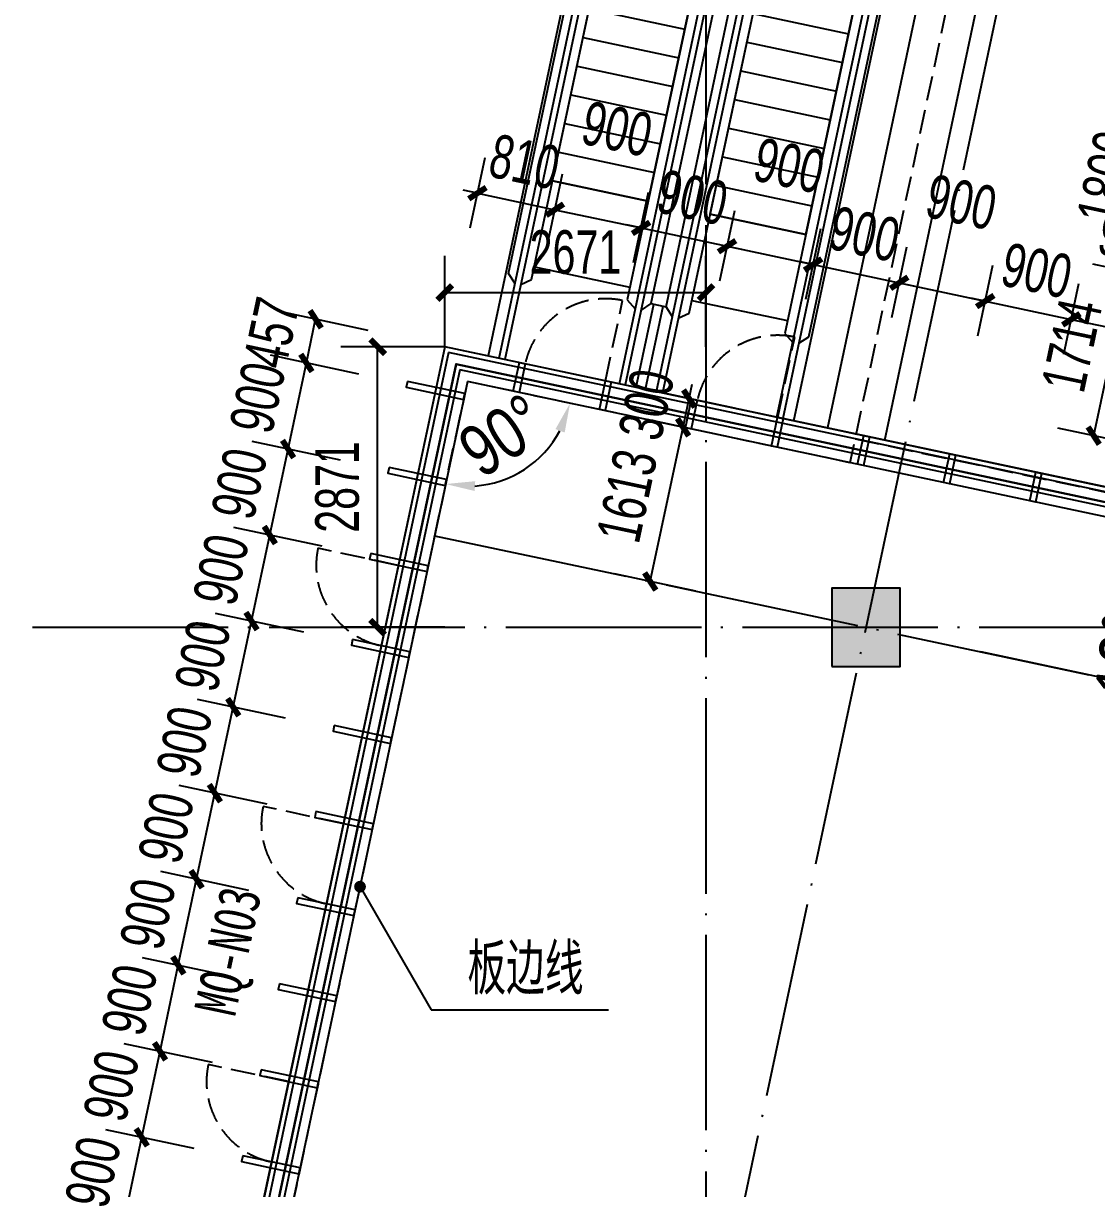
# Model space of a CAD drawing. Extents: x -409435 to 356702, y -107829 to 330904.
# Drawn here: x -7045 to 3934, y 91056 to 102980 of the extents above; entities that cross this region are included whole.
import ezdxf
from ezdxf.xclip import XClip

# ---------------------------------------------------------------- set-up
doc = ezdxf.new("R2010")
doc.units = 0
doc.header["$LTSCALE"] = 1000
doc.header["$MEASUREMENT"] = 0
doc.header["$XCLIPFRAME"] = 0
for name, pattern in [('104-14# 核心筒$0$DOTE', [2.42, 2, -0.2, 0.02, -0.2]), ('14#楼幕墙$0$DASH', [0.35, 0.25, -0.1]), ('X-104 14#平面$0$$0$DASH', [0.35, 0.25, -0.1]), ('X-104 14#平面$0$DOTE', [2.42, 2, -0.2, 0.02, -0.2])]:
    doc.linetypes.add(name, pattern=pattern)
for name, color, linetype in [('01-标注_尺寸', 124, 'Continuous'), ('104-14# 核心筒$0$A_AXIS-轴线', 36, '104-14# 核心筒$0$DOTE'), ('104-14# 核心筒$0$A_STR-砼柱', 51, 'Continuous'), ('14#楼幕墙$0$A-C_玻璃幕墙', 140, 'Continuous'), ('14#楼幕墙$0$A-C_窗', 140, 'Continuous'), ('PUB_HATCH', 8, 'Continuous'), ('X-104 14#平面$0$01-标注_尺寸', 124, 'Continuous'), ('X-104 14#平面$0$01-标注_符号', 200, 'Continuous'), ('X-104 14#平面$0$02-TEXT_标注', 130, 'Continuous'), ('X-104 14#平面$0$02-TEXT_门窗', 151, 'Continuous'), ('X-104 14#平面$0$A-C_玻璃幕墙', 140, 'Continuous'), ('X-104 14#平面$0$A-E_楼梯', 171, 'Continuous'), ('X-104 14#平面$0$A-O_屋面', 201, 'Continuous'), ('X-104 14#平面$0$A-TECH_结构', 21, 'Continuous'), ('X-104 14#平面$0$A_AXIS-轴线', 36, 'X-104 14#平面$0$DOTE')]:
    doc.layers.add(name, color=color, linetype=linetype)
doc.layers.add('X-104 14#平面$0$000套内', color=226, linetype='Continuous', lineweight=30, plot=False)
doc.styles.add('_TCH_DIM_T3', font='ros.shx', dxfattribs={"width": 0.705882, "bigfont": 'jd.shx'})
doc.styles.add('X-104 14#平面$0$_TCH_DIM', font='ros.shx', dxfattribs={"width": 0.8, "bigfont": 'jd.shx'})
doc.styles.add('X-104 14#平面$0$_TCH_DIM_T3', font='ros.shx', dxfattribs={"width": 0.8, "bigfont": 'jd.shx'})
doc.styles.add('X-104 14#平面$0$_TCH_WINDOW', font='STXIHEI_0.TTF', dxfattribs={"width": 0.75, "height": 3.5})
doc.dimstyles.new('_TCH_ARCH&&150', dxfattribs={"dimtxt": 446.25, "dimasz": 150, "dimexe": 375, "dimexo": 450, "dimgap": 189.375, "dimtad": 1, "dimdec": 0, "dimzin": 0, "dimdsep": 46, "dimtxsty": '_TCH_DIM_T3', "dimblk": 'ARCHTICK', "dimcen": 0.09, "dimclrt": 7, "dimazin": 2, "dimtfac": 1, "dimtdec": 0, "dimtix": 1, "dimtmove": 2, "dimatfit": 3, "dimfxl": 0, "dimtolj": 1, "dimtzin": 0, "dimarcsym": 0})
doc.dimstyles.new('X-104 14#平面$0$_TCH_ARROW&&150', dxfattribs={"dimtxt": 525, "dimasz": 300, "dimexe": 375, "dimexo": 450, "dimgap": 150, "dimtad": 1, "dimdec": 0, "dimzin": 0, "dimdsep": 46, "dimtxsty": 'X-104 14#平面$0$_TCH_DIM_T3', "dimcen": 0.09, "dimclrt": 7, "dimazin": 2, "dimtfac": 1, "dimtdec": 0, "dimtix": 1, "dimtmove": 2, "dimatfit": 3, "dimfxl": 0, "dimtolj": 1, "dimtzin": 0, "dimarcsym": 0})

# ---------------------------------------------------------------- blocks, each defined once
blk = doc.blocks.new('14#楼幕墙$0$A$C678332E3')
blk.add_lwpolyline([(0, 0), (60, 0), (60, 300), (0, 300)], close=True)
blk = doc.blocks.new('14#楼幕墙$0$A$C103B1A8E')
blk.add_lwpolyline([(0, 0), (60, 0), (60, 600), (0, 600)], close=True)
blk = doc.blocks.new('14#楼幕墙$0$A$C09283E46')
at = {"xscale": -0.9999999999999972, "rotation": 345.5000000070675}
for p in [(-41973, 13156), (-41101, 12931), (-40230, 12705), (-39359, 12480), (-38487, 12255), (-37616, 12029), (-36745, 11804)]:
    blk.add_blockref('14#楼幕墙$0$A$C678332E3', p, dxfattribs=at)
at = {"rotation": 255.500000006771}
for p in [(-43108, 13318), (-43334, 12447), (-43559, 11575), (-43784, 10704), (-44010, 9833), (-44235, 8961), (-44460, 8090), (-44686, 7219), (-44911, 6347), (-45136, 5476)]:
    blk.add_blockref('14#楼幕墙$0$A$C103B1A8E', p, dxfattribs=at)
blk = doc.blocks.new('14#楼幕墙$0$A$C2CD63A88')
at = {"linetype": '14#楼幕墙$0$DASH'}
blk.add_lwpolyline([(0, 670), (0, -170)], dxfattribs=at)
blk.add_arc((0, 670), 840, 270, 0, dxfattribs=at)
blk = doc.blocks.new('14#楼幕墙')
at = {"layer": '14#楼幕墙$0$A-C_玻璃幕墙'}
for p, q in [((-2734, 99671), (-6010, 84258)), ((-2695, 99612), (-5947, 84311)), ((5689, 97881), (-2734, 99671)), ((5727, 97822), (-2695, 99612)), ((-2580, 99434), (-5760, 84469)), ((5843, 97644), (-2580, 99434)), ((-2503, 99316), (-5636, 84575)), ((5920, 97525), (-2503, 99316))]:
    blk.add_line(p, q, dxfattribs=at)
at = {"layer": '14#楼幕墙$0$A-C_玻璃幕墙', "rotation": 2.499999999999448}
blk.add_blockref('14#楼幕墙$0$A$C09283E46', (40532, 87891), dxfattribs=at)
at = {"layer": '14#楼幕墙$0$A-C_窗'}
for p, rotation in [((-951, 99977), 168.0000000069075), ((810, 99603), 168.0000000069075), ((-3865, 97573), 258.0000000069074), ((-4426, 94932), 258.0000000069074), ((-4987, 92291), 258.0000000069074)]:
    blk.add_blockref('14#楼幕墙$0$A$C2CD63A88', p, dxfattribs=dict(at, rotation=rotation))
blk = doc.blocks.new('_FZH')
blk.add_lwpolyline([(-0.5, -0.5), (0.5, -0.5), (0.5, 0.5), (-0.5, 0.5)], close=True)
at = {"layer": 'PUB_HATCH'}
blk.add_solid([(-0.5, -0.5), (0.5, -0.5), (-0.5, 0.5), (0.5, 0.5)], dxfattribs=at)
blk = doc.blocks.new('104-14# 核心筒')
at = {"layer": '104-14# 核心筒$0$A_AXIS-轴线'}
for p, q in [((-62.7, 139633.6), (-62.7, 80554.9)), ((-9370.1, 96800), (120259.9, 96800))]:
    blk.add_line(p, q, dxfattribs=at)
blk.add_lwpolyline([(3487, 105800), (-686.4, 86165.6)], dxfattribs=at)
at = {"layer": '104-14# 核心筒$0$A_STR-砼柱', "xscale": 700, "yscale": 800, "zscale": 800}
blk.add_blockref('_FZH', (1574, 96800), dxfattribs=at)
blk = doc.blocks.new('X-104 14#平面$0$sdfdsfsd')
at = {"layer": 'X-104 14#平面$0$01-标注_符号'}
for points in [[(-11000, 2422, 0, 0, 0), (-1495, 2422, 120, 0, 0), (-1045, 2422, 0, 0, 0)], [(-1045, 774, 0, 0, 0), (-10550, 774, 120, 0, 0), (-11000, 774, 0, 0, 0)]]:
    blk.add_lwpolyline(points, format="xyseb", dxfattribs=at)
at = {"layer": 'X-104 14#平面$0$A-E_楼梯'}
for p, q in [((0, 3196), (-13189, 3196)), ((-12406, 3081), (-12320, 3167)), ((-12320, 3167), (-1581, 3167)), ((-13189, 3081), (-1045, 3081)), ((-1045, 3021), (-13189, 3021)), ((-12406, 3021), (-12333, 2922)), ((-12333, 2922), (-1567, 2922)), ((-12200, 2922), (-12200, 1922)), ((-11300, 2922), (-2600, 2922)), ((-11300, 2922), (-11300, 1922)), ((-11300, 1922), (-11300, 2922)), ((-11000, 2922), (-11000, 1922)), ((-10700, 2922), (-10700, 1922)), ((-10400, 2922), (-10400, 1922)), ((-10100, 2922), (-10100, 1922)), ((-9800, 2922), (-9800, 1922)), ((-9500, 2922), (-9500, 1922)), ((-12333, 1922), (-12406, 1823)), ((-1567, 1922), (-12333, 1922)), ((-11300, 1922), (-2600, 1922)), ((-13189, 1823), (-1045, 1823)), ((-1045, 1763), (-13189, 1763)), ((-12320, 1677), (-12406, 1763)), ((-1581, 1677), (-12320, 1677)), ((-12320, 1677), (-12320, 1519)), ((-13189, 1648), (-12320, 1648)), ((-13189, 1548), (-12320, 1548)), ((-13189, 1433), (-1045, 1433)), ((-12406, 1433), (-12320, 1519)), ((-12320, 1519), (-1581, 1519)), ((-1045, 1373), (-13189, 1373)), ((-12406, 1373), (-12333, 1274)), ((-12333, 1274), (-1567, 1274)), ((-12200, 1274), (-12200, 274)), ((-11300, 1274), (-2600, 1274)), ((-11300, 1274), (-11300, 274)), ((-11300, 274), (-11300, 1274)), ((-11000, 1274), (-11000, 274)), ((-10700, 1274), (-10700, 274)), ((-10400, 1274), (-10400, 274)), ((-10100, 1274), (-10100, 274)), ((-9800, 1274), (-9800, 274)), ((-9500, 1274), (-9500, 274)), ((-9200, 1274), (-9200, 274)), ((-12333, 274), (-12406, 175)), ((-1567, 274), (-12333, 274)), ((-11300, 274), (-2600, 274)), ((-13189, 175), (-1045, 175)), ((-1045, 115), (-13189, 115)), ((-13189, 0), (0, 0)), ((-12320, 29), (-12406, 115)), ((-1581, 29), (-12320, 29))]:
    blk.add_line(p, q, dxfattribs=at)
blk = doc.blocks.new('*D2606')
at = {"layer": 'Defpoints', "color": 0, "transparency": 16777216}
for p in [(-2503, 99316), (-1159, 99030), (-2171, 98295), (-2788, 97972)]:
    blk.add_point(p, dxfattribs=at)
at = {"layer": 'X-104 14#平面$0$01-标注_尺寸', "color": 0, "lineweight": -2, "transparency": 16777216}
for p, q in [((-1599, 99124), (-1819, 99170)), ((-2695, 98412), (-2648, 98632))]:
    blk.add_line(p, q, dxfattribs=at)
blk.add_arc((-2503, 99316), 1073, 274.0647, 331.9353, dxfattribs=at)
at = {"layer": 'X-104 14#平面$0$01-标注_尺寸', "color": 0, "transparency": 16777216}
for points in [[(-1602, 98828), (-1508, 98793), (-1453, 99092)], [(-2430, 98195), (-2423, 98295), (-2726, 98266)]]:
    blk.add_solid(points, dxfattribs=at)
at = {"layer": 'X-104 14#平面$0$01-标注_尺寸', "color": 7, "transparency": 16777216, "insert": (-2143, 98761), "char_height": 525, "attachment_point": 5, "rotation": 33, "style": 'X-104 14#平面$0$_TCH_DIM_T3'}
blk.add_mtext('\\A1;90°', dxfattribs=at)
blk = doc.blocks.new('*D2643')
at = {"layer": 'Defpoints', "color": 0, "transparency": 16777216}
for p in [(1573, 96800), (2321, 96800), (2305, 96644), (4618, 96372)]:
    blk.add_point(p, dxfattribs=at)
at = {"layer": 'X-104 14#平面$0$01-标注_尺寸', "color": 0, "lineweight": -2, "transparency": 16777216}
for p, q in [((2771, 96800), (5023, 96800)), ((2745, 96551), (4947, 96083))]:
    blk.add_line(p, q, dxfattribs=at)
blk.add_arc((1573, 96800), 3074, 353.5934, 354.4066, dxfattribs=at)
at = {"layer": 'X-104 14#平面$0$01-标注_尺寸', "color": 0, "transparency": 16777216}
for points in [[(4583, 96503), (4683, 96498), (4648, 96800)], [(4678, 96449), (4579, 96465), (4581, 96161)]]:
    blk.add_solid(points, dxfattribs=at)
at = {"layer": 'X-104 14#平面$0$01-标注_尺寸', "color": 7, "transparency": 16777216, "insert": (4221, 96522), "char_height": 525, "attachment_point": 5, "rotation": 84, "style": 'X-104 14#平面$0$_TCH_DIM_T3'}
blk.add_mtext('\\A1;12°', dxfattribs=at)
blk = doc.blocks.new('_ArchTick')
at = {"color": 0, "linetype": 'ByBlock', "const_width": 0.4}
blk.add_lwpolyline([(-0.5, -0.5), (0.5, 0.5)], dxfattribs=at)
blk = doc.blocks.new('*D1831')
at = {"layer": '01-标注_尺寸', "color": 0, "lineweight": -2, "transparency": 16777216}
for p, q in [((3599, 99595), (3752, 100317)), ((4479, 99408), (4633, 100130)), ((3674, 99951), (4555, 99763))]:
    blk.add_line(p, q, dxfattribs=at)
at = {"layer": 'Defpoints', "color": 0, "transparency": 16777216}
for p in [(4555, 99763), (3505, 99155), (4386, 98968)]:
    blk.add_point(p, dxfattribs=at)
at = {"layer": '01-标注_尺寸', "color": 0, "lineweight": -2, "transparency": 16777216, "xscale": 150, "yscale": 150, "zscale": 150}
for p, rotation in [((3674, 99951), 168.0000000035349), ((4555, 99763), 348.0000000035349)]:
    blk.add_blockref('_ArchTick', p, dxfattribs=dict(at, rotation=rotation))
at = {"layer": '01-标注_尺寸', "color": 7, "transparency": 16777216, "insert": (4310, 100774), "char_height": 446.2, "attachment_point": 5, "rotation": 348, "style": '_TCH_DIM_T3'}
blk.add_mtext('\\A1;900', dxfattribs=at)
blk = doc.blocks.new('*D1832')
at = {"layer": '01-标注_尺寸', "color": 0, "lineweight": -2, "transparency": 16777216}
for p, q in [((2719, 99782), (2872, 100504)), ((3599, 99595), (3752, 100317)), ((2794, 100138), (2647, 100169)), ((2794, 100138), (3674, 99951)), ((3674, 99951), (3821, 99919))]:
    blk.add_line(p, q, dxfattribs=at)
at = {"layer": 'Defpoints', "color": 0, "transparency": 16777216}
for p in [(3674, 99951), (2625, 99342), (3505, 99155)]:
    blk.add_point(p, dxfattribs=at)
at = {"layer": '01-标注_尺寸', "color": 0, "lineweight": -2, "transparency": 16777216, "xscale": 150, "yscale": 150, "zscale": 150}
for p, rotation in [((2794, 100138), 348.0000000035349), ((3674, 99951), 168.0000000035349)]:
    blk.add_blockref('_ArchTick', p, dxfattribs=dict(at, rotation=rotation))
at = {"layer": '01-标注_尺寸', "color": 7, "transparency": 16777216, "insert": (3320, 100448), "char_height": 446.2, "attachment_point": 5, "rotation": 348, "style": '_TCH_DIM_T3'}
blk.add_mtext('\\A1;900', dxfattribs=at)
blk = doc.blocks.new('*D1833')
at = {"layer": '01-标注_尺寸', "color": 0, "lineweight": -2, "transparency": 16777216}
for p, q in [((1838, 99970), (1992, 100692)), ((2719, 99782), (2872, 100504)), ((1914, 100325), (2794, 100138))]:
    blk.add_line(p, q, dxfattribs=at)
at = {"layer": 'Defpoints', "color": 0, "transparency": 16777216}
for p in [(2794, 100138), (1745, 99529), (2625, 99342)]:
    blk.add_point(p, dxfattribs=at)
at = {"layer": '01-标注_尺寸', "color": 0, "lineweight": -2, "transparency": 16777216, "xscale": 150, "yscale": 150, "zscale": 150}
for p, rotation in [((1914, 100325), 168.0000000035349), ((2794, 100138), 348.0000000035349)]:
    blk.add_blockref('_ArchTick', p, dxfattribs=dict(at, rotation=rotation))
at = {"layer": '01-标注_尺寸', "color": 7, "transparency": 16777216, "insert": (2549, 101148), "char_height": 446.2, "attachment_point": 5, "rotation": 348, "style": '_TCH_DIM_T3'}
blk.add_mtext('\\A1;900', dxfattribs=at)
blk = doc.blocks.new('*D1834')
at = {"layer": '01-标注_尺寸', "color": 0, "lineweight": -2, "transparency": 16777216}
for p, q in [((958, 100157), (1111, 100879)), ((1838, 99970), (1992, 100692)), ((1033, 100512), (887, 100543)), ((1033, 100512), (1914, 100325)), ((1914, 100325), (2060, 100294))]:
    blk.add_line(p, q, dxfattribs=at)
at = {"layer": 'Defpoints', "color": 0, "transparency": 16777216}
for p in [(1914, 100325), (864, 99716), (1745, 99529)]:
    blk.add_point(p, dxfattribs=at)
at = {"layer": '01-标注_尺寸', "color": 0, "lineweight": -2, "transparency": 16777216, "xscale": 150, "yscale": 150, "zscale": 150}
for p, rotation in [((1033, 100512), 348.000000003535), ((1914, 100325), 168.000000003535)]:
    blk.add_blockref('_ArchTick', p, dxfattribs=dict(at, rotation=rotation))
at = {"layer": '01-标注_尺寸', "color": 7, "transparency": 16777216, "insert": (1559, 100822), "char_height": 446.2, "attachment_point": 5, "rotation": 348, "style": '_TCH_DIM_T3'}
blk.add_mtext('\\A1;900', dxfattribs=at)
blk = doc.blocks.new('*D1835')
at = {"layer": '01-标注_尺寸', "color": 0, "lineweight": -2, "transparency": 16777216}
for p, q in [((78, 100344), (231, 101066)), ((958, 100157), (1111, 100879)), ((153, 100699), (1033, 100512))]:
    blk.add_line(p, q, dxfattribs=at)
at = {"layer": 'Defpoints', "color": 0, "transparency": 16777216}
for p in [(1033, 100512), (-16, 99904), (864, 99716)]:
    blk.add_point(p, dxfattribs=at)
at = {"layer": '01-标注_尺寸', "color": 0, "lineweight": -2, "transparency": 16777216, "xscale": 150, "yscale": 150, "zscale": 150}
for p, rotation in [((153, 100699), 168.0000000035349), ((1033, 100512), 348.0000000035349)]:
    blk.add_blockref('_ArchTick', p, dxfattribs=dict(at, rotation=rotation))
at = {"layer": '01-标注_尺寸', "color": 7, "transparency": 16777216, "insert": (788, 101522), "char_height": 446.2, "attachment_point": 5, "rotation": 348, "style": '_TCH_DIM_T3'}
blk.add_mtext('\\A1;900', dxfattribs=at)
blk = doc.blocks.new('*D1836')
at = {"layer": '01-标注_尺寸', "color": 0, "lineweight": -2, "transparency": 16777216}
for p, q in [((-803, 100531), (-649, 101253)), ((78, 100344), (231, 101066)), ((-727, 100886), (-874, 100917)), ((-727, 100886), (153, 100699)), ((153, 100699), (300, 100668))]:
    blk.add_line(p, q, dxfattribs=at)
at = {"layer": 'Defpoints', "color": 0, "transparency": 16777216}
for p in [(153, 100699), (-896, 100091), (-16, 99904)]:
    blk.add_point(p, dxfattribs=at)
at = {"layer": '01-标注_尺寸', "color": 0, "lineweight": -2, "transparency": 16777216, "xscale": 150, "yscale": 150, "zscale": 150}
for p, rotation in [((-727, 100886), 348.0000000035344), ((153, 100699), 168.0000000035343)]:
    blk.add_blockref('_ArchTick', p, dxfattribs=dict(at, rotation=rotation))
at = {"layer": '01-标注_尺寸', "color": 7, "transparency": 16777216, "insert": (-201, 101196), "char_height": 446.2, "attachment_point": 5, "rotation": 348, "style": '_TCH_DIM_T3'}
blk.add_mtext('\\A1;900', dxfattribs=at)
blk = doc.blocks.new('*D1837')
at = {"layer": '01-标注_尺寸', "color": 0, "lineweight": -2, "transparency": 16777216}
for p, q in [((-1683, 100718), (-1530, 101440)), ((-803, 100531), (-649, 101253)), ((-1608, 101073), (-727, 100886))]:
    blk.add_line(p, q, dxfattribs=at)
at = {"layer": 'Defpoints', "color": 0, "transparency": 16777216}
for p in [(-727, 100886), (-1777, 100278), (-896, 100091)]:
    blk.add_point(p, dxfattribs=at)
at = {"layer": '01-标注_尺寸', "color": 0, "lineweight": -2, "transparency": 16777216, "xscale": 150, "yscale": 150, "zscale": 150}
for p, rotation in [((-1608, 101073), 168.0000000035351), ((-727, 100886), 348.0000000035351)]:
    blk.add_blockref('_ArchTick', p, dxfattribs=dict(at, rotation=rotation))
at = {"layer": '01-标注_尺寸', "color": 7, "transparency": 16777216, "insert": (-972, 101897), "char_height": 446.2, "attachment_point": 5, "rotation": 348, "style": '_TCH_DIM_T3'}
blk.add_mtext('\\A1;900', dxfattribs=at)
blk = doc.blocks.new('*D1838')
at = {"layer": '01-标注_尺寸', "color": 0, "lineweight": -2, "transparency": 16777216}
for p, q in [((-2475, 100886), (-2322, 101608)), ((-1683, 100718), (-1530, 101440)), ((-2400, 101242), (-2547, 101273)), ((-2400, 101242), (-1608, 101073)), ((-1608, 101073), (-1461, 101042))]:
    blk.add_line(p, q, dxfattribs=at)
at = {"layer": 'Defpoints', "color": 0, "transparency": 16777216}
for p in [(-1608, 101073), (-2569, 100446), (-1777, 100278)]:
    blk.add_point(p, dxfattribs=at)
at = {"layer": '01-标注_尺寸', "color": 0, "lineweight": -2, "transparency": 16777216, "xscale": 150, "yscale": 150, "zscale": 150}
for p, rotation in [((-2400, 101242), 348.000000003535), ((-1608, 101073), 168.000000003535)]:
    blk.add_blockref('_ArchTick', p, dxfattribs=dict(at, rotation=rotation))
at = {"layer": '01-标注_尺寸', "color": 7, "transparency": 16777216, "insert": (-1918, 101561), "char_height": 446.2, "attachment_point": 5, "rotation": 348, "style": '_TCH_DIM_T3'}
blk.add_mtext('\\A1;810', dxfattribs=at)
blk = doc.blocks.new('*D1863')
at = {"layer": '01-标注_尺寸', "color": 0, "lineweight": -2, "transparency": 16777216}
for p, q in [((-5298, 91468), (-6201, 91660)), ((-6021, 90701), (-5834, 91582)), ((-5485, 90588), (-6388, 90779))]:
    blk.add_line(p, q, dxfattribs=at)
at = {"layer": 'Defpoints', "color": 0, "transparency": 16777216}
for p in [(-5834, 91582), (-4858, 91374), (-5045, 90494)]:
    blk.add_point(p, dxfattribs=at)
at = {"layer": '01-标注_尺寸', "color": 0, "lineweight": -2, "transparency": 16777216, "xscale": 150, "yscale": 150, "zscale": 150}
for p, rotation in [((-5834, 91582), 77.9999999999999), ((-6021, 90701), 257.9999999999999)]:
    blk.add_blockref('_ArchTick', p, dxfattribs=dict(at, rotation=rotation))
at = {"layer": '01-标注_尺寸', "color": 7, "transparency": 16777216, "insert": (-6331, 91227), "char_height": 446.2, "attachment_point": 5, "rotation": 78, "style": '_TCH_DIM_T3'}
blk.add_mtext('\\A1;900', dxfattribs=at)
blk = doc.blocks.new('*D1864')
at = {"layer": '01-标注_尺寸', "color": 0, "lineweight": -2, "transparency": 16777216}
for p, q in [((-5111, 92348), (-6014, 92540)), ((-5834, 91582), (-5647, 92462)), ((-5298, 91468), (-6201, 91660))]:
    blk.add_line(p, q, dxfattribs=at)
at = {"layer": 'Defpoints', "color": 0, "transparency": 16777216}
for p in [(-5647, 92462), (-4671, 92255), (-4858, 91374)]:
    blk.add_point(p, dxfattribs=at)
at = {"layer": '01-标注_尺寸', "color": 0, "lineweight": -2, "transparency": 16777216, "xscale": 150, "yscale": 150, "zscale": 150}
for p, rotation in [((-5647, 92462), 78.00000000000003), ((-5834, 91582), 258.0000000000001)]:
    blk.add_blockref('_ArchTick', p, dxfattribs=dict(at, rotation=rotation))
at = {"layer": '01-标注_尺寸', "color": 7, "transparency": 16777216, "insert": (-6144, 92108), "char_height": 446.2, "attachment_point": 5, "rotation": 78, "style": '_TCH_DIM_T3'}
blk.add_mtext('\\A1;900', dxfattribs=at)
blk = doc.blocks.new('*D1865')
at = {"layer": '01-标注_尺寸', "color": 0, "lineweight": -2, "transparency": 16777216}
for p, q in [((-4924, 93229), (-5827, 93420)), ((-5647, 92462), (-5460, 93342)), ((-5111, 92348), (-6014, 92540))]:
    blk.add_line(p, q, dxfattribs=at)
at = {"layer": 'Defpoints', "color": 0, "transparency": 16777216}
for p in [(-5460, 93342), (-4484, 93135), (-4671, 92255)]:
    blk.add_point(p, dxfattribs=at)
at = {"layer": '01-标注_尺寸', "color": 0, "lineweight": -2, "transparency": 16777216, "xscale": 150, "yscale": 150, "zscale": 150}
for p, rotation in [((-5460, 93342), 77.9999999999999), ((-5647, 92462), 257.9999999999999)]:
    blk.add_blockref('_ArchTick', p, dxfattribs=dict(at, rotation=rotation))
at = {"layer": '01-标注_尺寸', "color": 7, "transparency": 16777216, "insert": (-5957, 92988), "char_height": 446.2, "attachment_point": 5, "rotation": 78, "style": '_TCH_DIM_T3'}
blk.add_mtext('\\A1;900', dxfattribs=at)
blk = doc.blocks.new('*D1866')
at = {"layer": '01-标注_尺寸', "color": 0, "lineweight": -2, "transparency": 16777216}
for p, q in [((-4737, 94109), (-5640, 94301)), ((-5460, 93342), (-5273, 94223)), ((-4924, 93229), (-5827, 93420))]:
    blk.add_line(p, q, dxfattribs=at)
at = {"layer": 'Defpoints', "color": 0, "transparency": 16777216}
for p in [(-5273, 94223), (-4296, 94015), (-4484, 93135)]:
    blk.add_point(p, dxfattribs=at)
at = {"layer": '01-标注_尺寸', "color": 0, "lineweight": -2, "transparency": 16777216, "xscale": 150, "yscale": 150, "zscale": 150}
for p, rotation in [((-5273, 94223), 77.99999999999996), ((-5460, 93342), 257.9999999999999)]:
    blk.add_blockref('_ArchTick', p, dxfattribs=dict(at, rotation=rotation))
at = {"layer": '01-标注_尺寸', "color": 7, "transparency": 16777216, "insert": (-5770, 93868), "char_height": 446.2, "attachment_point": 5, "rotation": 78, "style": '_TCH_DIM_T3'}
blk.add_mtext('\\A1;900', dxfattribs=at)
blk = doc.blocks.new('*D1867')
at = {"layer": '01-标注_尺寸', "color": 0, "lineweight": -2, "transparency": 16777216}
for p, q in [((-4550, 94989), (-5452, 95181)), ((-5273, 94223), (-5086, 95103)), ((-4737, 94109), (-5640, 94301))]:
    blk.add_line(p, q, dxfattribs=at)
at = {"layer": 'Defpoints', "color": 0, "transparency": 16777216}
for p in [(-5086, 95103), (-4109, 94896), (-4296, 94015)]:
    blk.add_point(p, dxfattribs=at)
at = {"layer": '01-标注_尺寸', "color": 0, "lineweight": -2, "transparency": 16777216, "xscale": 150, "yscale": 150, "zscale": 150}
for p, rotation in [((-5086, 95103), 77.99999999999994), ((-5273, 94223), 257.9999999999999)]:
    blk.add_blockref('_ArchTick', p, dxfattribs=dict(at, rotation=rotation))
at = {"layer": '01-标注_尺寸', "color": 7, "transparency": 16777216, "insert": (-5583, 94749), "char_height": 446.2, "attachment_point": 5, "rotation": 78, "style": '_TCH_DIM_T3'}
blk.add_mtext('\\A1;900', dxfattribs=at)
blk = doc.blocks.new('*D1868')
at = {"layer": '01-标注_尺寸', "color": 0, "lineweight": -2, "transparency": 16777216}
for p, q in [((-4362, 95870), (-5265, 96061)), ((-5086, 95103), (-4898, 95983)), ((-4550, 94989), (-5452, 95181))]:
    blk.add_line(p, q, dxfattribs=at)
at = {"layer": 'Defpoints', "color": 0, "transparency": 16777216}
for p in [(-4898, 95983), (-3922, 95776), (-4109, 94896)]:
    blk.add_point(p, dxfattribs=at)
at = {"layer": '01-标注_尺寸', "color": 0, "lineweight": -2, "transparency": 16777216, "xscale": 150, "yscale": 150, "zscale": 150}
for p, rotation in [((-4898, 95983), 77.9999999999999), ((-5086, 95103), 257.9999999999999)]:
    blk.add_blockref('_ArchTick', p, dxfattribs=dict(at, rotation=rotation))
at = {"layer": '01-标注_尺寸', "color": 7, "transparency": 16777216, "insert": (-5396, 95629), "char_height": 446.2, "attachment_point": 5, "rotation": 78, "style": '_TCH_DIM_T3'}
blk.add_mtext('\\A1;900', dxfattribs=at)
blk = doc.blocks.new('*D1869')
at = {"layer": '01-标注_尺寸', "color": 0, "lineweight": -2, "transparency": 16777216}
for p, q in [((-4175, 96750), (-5078, 96942)), ((-4898, 95983), (-4711, 96864)), ((-4362, 95870), (-5265, 96061))]:
    blk.add_line(p, q, dxfattribs=at)
at = {"layer": 'Defpoints', "color": 0, "transparency": 16777216}
for p in [(-4711, 96864), (-3735, 96656), (-3922, 95776)]:
    blk.add_point(p, dxfattribs=at)
at = {"layer": '01-标注_尺寸', "color": 0, "lineweight": -2, "transparency": 16777216, "xscale": 150, "yscale": 150, "zscale": 150}
for p, rotation in [((-4711, 96864), 77.99999999999987), ((-4898, 95983), 257.9999999999999)]:
    blk.add_blockref('_ArchTick', p, dxfattribs=dict(at, rotation=rotation))
at = {"layer": '01-标注_尺寸', "color": 7, "transparency": 16777216, "insert": (-5208, 96509), "char_height": 446.2, "attachment_point": 5, "rotation": 78, "style": '_TCH_DIM_T3'}
blk.add_mtext('\\A1;900', dxfattribs=at)
blk = doc.blocks.new('*D1870')
at = {"layer": '01-标注_尺寸', "color": 0, "lineweight": -2, "transparency": 16777216}
for p, q in [((-3988, 97630), (-4891, 97822)), ((-4711, 96864), (-4524, 97744)), ((-4175, 96750), (-5078, 96942))]:
    blk.add_line(p, q, dxfattribs=at)
at = {"layer": 'Defpoints', "color": 0, "transparency": 16777216}
for p in [(-4524, 97744), (-3548, 97537), (-3735, 96656)]:
    blk.add_point(p, dxfattribs=at)
at = {"layer": '01-标注_尺寸', "color": 0, "lineweight": -2, "transparency": 16777216, "xscale": 150, "yscale": 150, "zscale": 150}
for p, rotation in [((-4524, 97744), 77.99999999999999), ((-4711, 96864), 258)]:
    blk.add_blockref('_ArchTick', p, dxfattribs=dict(at, rotation=rotation))
at = {"layer": '01-标注_尺寸', "color": 7, "transparency": 16777216, "insert": (-5021, 97390), "char_height": 446.2, "attachment_point": 5, "rotation": 78, "style": '_TCH_DIM_T3'}
blk.add_mtext('\\A1;900', dxfattribs=at)
blk = doc.blocks.new('*D1871')
at = {"layer": '01-标注_尺寸', "color": 0, "lineweight": -2, "transparency": 16777216}
for p, q in [((-3801, 98511), (-4704, 98702)), ((-4524, 97744), (-4337, 98624)), ((-3988, 97630), (-4891, 97822))]:
    blk.add_line(p, q, dxfattribs=at)
at = {"layer": 'Defpoints', "color": 0, "transparency": 16777216}
for p in [(-4337, 98624), (-3361, 98417), (-3548, 97537)]:
    blk.add_point(p, dxfattribs=at)
at = {"layer": '01-标注_尺寸', "color": 0, "lineweight": -2, "transparency": 16777216, "xscale": 150, "yscale": 150, "zscale": 150}
for p, rotation in [((-4337, 98624), 77.9999999999999), ((-4524, 97744), 257.9999999999999)]:
    blk.add_blockref('_ArchTick', p, dxfattribs=dict(at, rotation=rotation))
at = {"layer": '01-标注_尺寸', "color": 7, "transparency": 16777216, "insert": (-4834, 98270), "char_height": 446.2, "attachment_point": 5, "rotation": 78, "style": '_TCH_DIM_T3'}
blk.add_mtext('\\A1;900', dxfattribs=at)
blk = doc.blocks.new('*D1872')
at = {"layer": '01-标注_尺寸', "color": 0, "lineweight": -2, "transparency": 16777216}
for p, q in [((-3614, 99391), (-4517, 99583)), ((-4337, 98624), (-4150, 99505)), ((-3801, 98511), (-4704, 98702))]:
    blk.add_line(p, q, dxfattribs=at)
at = {"layer": 'Defpoints', "color": 0, "transparency": 16777216}
for p in [(-4150, 99505), (-3174, 99297), (-3361, 98417)]:
    blk.add_point(p, dxfattribs=at)
at = {"layer": '01-标注_尺寸', "color": 0, "lineweight": -2, "transparency": 16777216, "xscale": 150, "yscale": 150, "zscale": 150}
for p, rotation in [((-4150, 99505), 77.99999999999991), ((-4337, 98624), 257.9999999999999)]:
    blk.add_blockref('_ArchTick', p, dxfattribs=dict(at, rotation=rotation))
at = {"layer": '01-标注_尺寸', "color": 7, "transparency": 16777216, "insert": (-4647, 99150), "char_height": 446.2, "attachment_point": 5, "rotation": 78, "style": '_TCH_DIM_T3'}
blk.add_mtext('\\A1;900', dxfattribs=at)
blk = doc.blocks.new('*D1873')
at = {"layer": '01-标注_尺寸', "color": 0, "lineweight": -2, "transparency": 16777216}
for p, q in [((-3519, 99838), (-4422, 100030)), ((-4150, 99505), (-4055, 99952)), ((-3614, 99391), (-4517, 99583))]:
    blk.add_line(p, q, dxfattribs=at)
at = {"layer": 'Defpoints', "color": 0, "transparency": 16777216}
for p in [(-4055, 99952), (-3079, 99745), (-3174, 99297)]:
    blk.add_point(p, dxfattribs=at)
at = {"layer": '01-标注_尺寸', "color": 0, "lineweight": -2, "transparency": 16777216, "xscale": 150, "yscale": 150, "zscale": 150}
for p, rotation in [((-4055, 99952), 77.9999999999998), ((-4150, 99505), 257.9999999999998)]:
    blk.add_blockref('_ArchTick', p, dxfattribs=dict(at, rotation=rotation))
at = {"layer": '01-标注_尺寸', "color": 7, "transparency": 16777216, "insert": (-4506, 99814), "char_height": 446.2, "attachment_point": 5, "rotation": 78, "style": '_TCH_DIM_T3'}
blk.add_mtext('\\A1;457', dxfattribs=at)
blk = doc.blocks.new('*D1898')
at = {"layer": '01-标注_尺寸', "color": 0, "lineweight": -2, "transparency": 16777216}
for p, q in [((4260, 100437), (4634, 102198)), ((6081, 101890), (4267, 102276)), ((5707, 100130), (3893, 100515))]:
    blk.add_line(p, q, dxfattribs=at)
at = {"layer": 'Defpoints', "color": 0, "transparency": 16777216}
for p in [(4634, 102198), (6521, 101797), (6147, 100036)]:
    blk.add_point(p, dxfattribs=at)
at = {"layer": '01-标注_尺寸', "color": 0, "lineweight": -2, "transparency": 16777216, "xscale": 150, "yscale": 150, "zscale": 150}
for p, rotation in [((4634, 102198), 78), ((4260, 100437), 258)]:
    blk.add_blockref('_ArchTick', p, dxfattribs=dict(at, rotation=rotation))
at = {"layer": '01-标注_尺寸', "color": 7, "transparency": 16777216, "insert": (4043, 101403), "char_height": 446.2, "attachment_point": 5, "rotation": 78, "style": '_TCH_DIM_T3'}
blk.add_mtext('\\A1;1800', dxfattribs=at)
blk = doc.blocks.new('*D1899')
at = {"layer": '01-标注_尺寸', "color": 0, "lineweight": -2, "transparency": 16777216}
for p, q in [((5707, 100130), (3893, 100515)), ((3903, 98761), (4260, 100437)), ((5350, 98453), (3536, 98839))]:
    blk.add_line(p, q, dxfattribs=at)
at = {"layer": 'Defpoints', "color": 0, "transparency": 16777216}
for p in [(4260, 100437), (6147, 100036), (5790, 98360)]:
    blk.add_point(p, dxfattribs=at)
at = {"layer": '01-标注_尺寸', "color": 0, "lineweight": -2, "transparency": 16777216, "xscale": 150, "yscale": 150, "zscale": 150}
for p, rotation in [((4260, 100437), 77.99999999999994), ((3903, 98761), 257.9999999999999)]:
    blk.add_blockref('_ArchTick', p, dxfattribs=dict(at, rotation=rotation))
at = {"layer": '01-标注_尺寸', "color": 7, "transparency": 16777216, "insert": (3678, 99685), "char_height": 446.2, "attachment_point": 5, "rotation": 78, "style": '_TCH_DIM_T3'}
blk.add_mtext('\\A1;1714', dxfattribs=at)
blk = doc.blocks.new('*D2471')
at = {"layer": '01-标注_尺寸', "color": 0, "lineweight": -2, "transparency": 16777216}
for p, q in [((230, 99041), (-602, 99218)), ((-235, 99140), (-204, 99287)), ((-297, 98847), (-235, 99140)), ((168, 98748), (-664, 98925)), ((-297, 98847), (-329, 98700))]:
    blk.add_line(p, q, dxfattribs=at)
at = {"layer": 'Defpoints', "color": 0, "transparency": 16777216}
for p in [(-235, 99140), (670, 98948), (608, 98654)]:
    blk.add_point(p, dxfattribs=at)
at = {"layer": '01-标注_尺寸', "color": 0, "lineweight": -2, "transparency": 16777216, "xscale": 150, "yscale": 150, "zscale": 150}
for p, rotation in [((-235, 99140), 258.0000000069061), ((-297, 98847), 78.0000000069062)]:
    blk.add_blockref('_ArchTick', p, dxfattribs=dict(at, rotation=rotation))
at = {"layer": '01-标注_尺寸', "color": 7, "transparency": 16777216, "insert": (-670, 99079), "char_height": 446.2, "attachment_point": 5, "rotation": 78, "style": '_TCH_DIM_T3'}
blk.add_mtext('\\A1;300', dxfattribs=at)
blk = doc.blocks.new('*D2472')
at = {"layer": '01-标注_尺寸', "color": 0, "lineweight": -2, "transparency": 16777216}
for p, q in [((168, 98748), (-664, 98925)), ((-633, 97269), (-297, 98847)), ((-168, 97170), (-1000, 97347))]:
    blk.add_line(p, q, dxfattribs=at)
at = {"layer": 'Defpoints', "color": 0, "transparency": 16777216}
for p in [(-297, 98847), (608, 98654), (273, 97077)]:
    blk.add_point(p, dxfattribs=at)
at = {"layer": '01-标注_尺寸', "color": 0, "lineweight": -2, "transparency": 16777216, "xscale": 150, "yscale": 150, "zscale": 150}
for p, rotation in [((-297, 98847), 78.00000000690616), ((-633, 97269), 258.0000000069061)]:
    blk.add_blockref('_ArchTick', p, dxfattribs=dict(at, rotation=rotation))
at = {"layer": '01-标注_尺寸', "color": 7, "transparency": 16777216, "insert": (-869, 98144), "char_height": 446.2, "attachment_point": 5, "rotation": 78, "style": '_TCH_DIM_T3'}
blk.add_mtext('\\A1;1613', dxfattribs=at)
blk = doc.blocks.new('*D2479')
at = {"layer": '01-标注_尺寸', "color": 0, "lineweight": -2, "transparency": 16777216}
for p, q in [((-2734, 99671), (-3796, 99671)), ((-3421, 96800), (-3421, 99671)), ((-2734, 96800), (-3796, 96800))]:
    blk.add_line(p, q, dxfattribs=at)
at = {"layer": 'Defpoints', "color": 0, "transparency": 16777216}
for p in [(-3421, 99671), (-2284, 99671), (-2284, 96800)]:
    blk.add_point(p, dxfattribs=at)
at = {"layer": '01-标注_尺寸', "color": 0, "lineweight": -2, "transparency": 16777216, "xscale": 150, "yscale": 150, "zscale": 150}
for p, rotation in [((-3421, 99671), 90), ((-3421, 96800), 270)]:
    blk.add_blockref('_ArchTick', p, dxfattribs=dict(at, rotation=rotation))
at = {"layer": '01-标注_尺寸', "color": 7, "transparency": 16777216, "insert": (-3833, 98236), "char_height": 446.2, "attachment_point": 5, "rotation": 90, "style": '_TCH_DIM_T3'}
blk.add_mtext('\\A1;2871', dxfattribs=at)
blk = doc.blocks.new('*D2480')
at = {"layer": '01-标注_尺寸', "color": 0, "lineweight": -2, "transparency": 16777216}
for p, q in [((-2734, 99671), (-2734, 100600)), ((-63, 99671), (-63, 100600)), ((-2734, 100225), (-63, 100225))]:
    blk.add_line(p, q, dxfattribs=at)
at = {"layer": 'Defpoints', "color": 0, "transparency": 16777216}
for p in [(-63, 100225), (-2734, 99221), (-63, 99221)]:
    blk.add_point(p, dxfattribs=at)
at = {"layer": '01-标注_尺寸', "color": 0, "lineweight": -2, "transparency": 16777216, "xscale": 150, "yscale": 150, "zscale": 150, "rotation": 180}
blk.add_blockref('_ArchTick', (-2734, 100225), dxfattribs=at)
at = {"layer": '01-标注_尺寸', "color": 0, "lineweight": -2, "transparency": 16777216, "xscale": 150, "yscale": 150, "zscale": 150}
blk.add_blockref('_ArchTick', (-63, 100225), dxfattribs=at)
at = {"layer": '01-标注_尺寸', "color": 7, "transparency": 16777216, "insert": (-1398, 100637), "char_height": 446.2, "attachment_point": 5, "style": '_TCH_DIM_T3'}
blk.add_mtext('\\A1;2671', dxfattribs=at)
blk = doc.blocks.new('X-104 14#平面')
at = {"layer": 'X-104 14#平面$0$000套内'}
blk.add_lwpolyline([(23450, 85694.7), (-5822.8, 84416.6), (-2618.1, 99493.5), (5804.2, 97703.3), (8513.6, 110450), (23450, 110450), (23450, 102650), (22050, 102650), (22050, 96900), (23450, 96900)], close=True, dxfattribs=at)
at = {"layer": 'X-104 14#平面$0$01-标注_符号'}
for p, q in [((-3601.3, 94146.5), (-2873.8, 92885.6)), ((-2873.8, 92885.6), (-1058.5, 92885.6))]:
    blk.add_line(p, q, dxfattribs=at)
at = {"layer": 'X-104 14#平面$0$01-标注_符号', "const_width": 60}
blk.add_lwpolyline([(-3616.2, 94172.5, 1), (-3586.3, 94120.5, 1)], format="xyb", close=True, dxfattribs=at)
at = {"layer": 'X-104 14#平面$0$A-C_玻璃幕墙'}
blk.add_lwpolyline([(109062.3, 84667.9), (119297.3, 99814.5), (117562.9, 100200.5), (120741.8, 127894.6), (99426.9, 133825), (92631.2, 109400), (86987.2, 109400), (86987.2, 110600), (8392.2, 110600), (5688.7, 97881.2), (-2733.6, 99671.4), (-6009.8, 84258.3), (40178.1, 86274.9), (39845.1, 84183.6), (83845.6, 86452.5)], close=True, dxfattribs=at)
at = {"layer": 'X-104 14#平面$0$A-O_屋面', "ltscale": 5}
for p, q in [((1766.3, 98714.9), (4570.9, 111909.2)), ((3859.2, 111447.1), (1179.4, 98839.6))]:
    blk.add_line(p, q, dxfattribs=at)
at = {"layer": 'X-104 14#平面$0$A-TECH_结构', "linetype": 'X-104 14#平面$0$$0$DASH'}
blk.add_lwpolyline([(120414.6, 127674.3), (99635.5, 133455.6), (96317.6, 121532.1), (85624.2, 124507.3), (87140.3, 129956.4), (83582.3, 130946.3), (66456.4, 115400), (609.3, 115400), (8.3, 112572.3), (4214.3, 111678.3), (1409.8, 98484.1), (-2502.5, 99315.7), (-5635.8, 84574.9), (40532.1, 86590.6), (40199.6, 84502.3), (83848.5, 86753.1), (108910.7, 84979.4), (118802, 99617.3), (117234.1, 99966.3)], close=True, dxfattribs=at)
blk.add_lwpolyline([(1461.8, 98728.5), (5727.2, 97821.9), (8432.6, 110550), (86937.2, 110550), (86937.2, 109350), (92677.4, 109350)], dxfattribs=at)
at = {"layer": 'X-104 14#平面$0$A_AXIS-轴线'}
blk.add_lwpolyline([(-2838, 97737.7), (6800.5, 95688.9)], dxfattribs=at)
ref = blk.add_blockref('104-14# 核心筒', (0, 0))
XClip(ref).set_block_clipping_path([(-38664.3623821461, -25500), (139216.5485069363, 330900)])
blk.add_blockref('14#楼幕墙', (0, 0))
at = {"rotation": 77.99999999997712}
blk.add_blockref('X-104 14#平面$0$sdfdsfsd', (3576.6, 111813.9), dxfattribs=at)
at = {"layer": 'X-104 14#平面$0$02-TEXT_标注', "style": 'X-104 14#平面$0$_TCH_DIM', "width": 0.8}
blk.add_text('板边线', height=520.93, dxfattribs=at).set_placement((-2502.1, 93043.1))
at = {"layer": 'X-104 14#平面$0$02-TEXT_门窗', "style": 'X-104 14#平面$0$_TCH_WINDOW', "width": 0.75}
blk.add_text('MQ-N03', height=428.14, rotation=78, dxfattribs=at).set_placement((-4881.1, 92802.8))
at = {"layer": 'X-104 14#平面$0$01-标注_尺寸'}
for base, center, p1, p2, picture, middle in [((-2170.8, 98294.6), (-2502.6, 99315.6), (-2788.1, 97972.1), (-1159.1, 99030), '*D2606', (-2142.6, 98761.2)), ((4617.8, 96372.1), (1573.4, 96800), (2305, 96644.5), (2321.4, 96800), '*D2643', (4220.6, 96521.8))]:
    dim = blk.add_angular_dim_3p(base=base, center=center, p1=p1, p2=p2, dimstyle='X-104 14#平面$0$_TCH_ARROW&&150', dxfattribs=at)
    dim.commit()
    dim.dimension.update_dxf_attribs({"geometry": picture, "text_midpoint": middle})

msp = doc.modelspace()

# ---------------------------------------------------------------- block references
msp.add_blockref('X-104 14#平面', (0, 0))

# ---------------------------------------------------------------- dimensions: what is measured, and where the dimension line sits
at = {"layer": '01-标注_尺寸'}
for base, p1, p2, picture, middle in [((4633.8, 102197.8), (6146.7, 100036), (6521, 101796.7), '*D1898', (4043.2, 101403.2)), ((4259.6, 100437.1), (5790.4, 98359.6), (6146.7, 100036), '*D1899', (3677.9, 99684.7)), ((-4054.9, 99952.2), (-3173.8, 99297.3), (-3078.6, 99744.7), '*D1873', (-4505.9, 99814.3)), ((-4150, 99504.8), (-3360.9, 98416.9), (-3173.8, 99297.3), '*D1872', (-4647, 99150.4)), ((-4337.1, 98624.4), (-3548, 97536.6), (-3360.9, 98416.9), '*D1871', (-4834.2, 98270)), ((-4524.2, 97744.1), (-3735.1, 96656.3), (-3548, 97536.6), '*D1870', (-5021.3, 97389.7)), ((-4711.3, 96863.8), (-3922.2, 95775.9), (-3735.1, 96656.3), '*D1869', (-5208.4, 96509.4)), ((-4898.5, 95983.4), (-4109.4, 94895.6), (-3922.2, 95775.9), '*D1868', (-5395.5, 95629)), ((-5085.6, 95103.1), (-4296.5, 94015.3), (-4109.4, 94895.6), '*D1867', (-5582.6, 94748.7)), ((-5272.7, 94222.8), (-4483.6, 93134.9), (-4296.5, 94015.3), '*D1866', (-5769.8, 93868.4)), ((-5459.8, 93342.5), (-4670.7, 92254.6), (-4483.6, 93134.9), '*D1865', (-5956.9, 92988)), ((-5646.9, 92462.1), (-4857.8, 91374.3), (-4670.7, 92254.6), '*D1864', (-6144, 92107.7)), ((-5834.1, 91581.8), (-5045, 90493.9), (-4857.8, 91374.3), '*D1863', (-6331.1, 91227.4))]:
    dim = msp.add_linear_dim(base=base, p1=p1, p2=p2, angle=78, dimstyle='_TCH_ARCH&&150', override={"dimgap": 0}, dxfattribs=at)
    dim.commit()
    dim.dimension.update_dxf_attribs({"geometry": picture, "text_midpoint": middle, "dimtype": 161, "text_rotation": 78})
for base, p1, p2, picture, middle in [((-727.2, 100886.1), (-1776.6, 100277.8), (-896.3, 100090.7), '*D1837', (-972.5, 101896.7)), ((1033.4, 100511.9), (-16, 99903.6), (864.4, 99716.5), '*D1835', (788.2, 101522.5)), ((2794.1, 100137.7), (1744.7, 99529.4), (2625, 99342.2), '*D1833', (2548.9, 101148.2)), ((4554.8, 99763.4), (3505.4, 99155.1), (4385.7, 98968), '*D1831', (4309.5, 100774))]:
    dim = msp.add_linear_dim(base=base, p1=p1, p2=p2, angle=348, dimstyle='_TCH_ARCH&&150', dxfattribs=at)
    dim.commit()
    dim.dimension.update_dxf_attribs({"geometry": picture, "text_midpoint": middle, "dimtype": 161})
for p1, p2, distance, picture, middle in [((-2568.9, 100446.2), (-1776.6, 100277.8), 813.2, '*D1838', (-1917.9, 101560.9)), ((-896.3, 100090.7), (-16, 99903.6), 813.2, '*D1836', (-201.3, 101196.1)), ((864.4, 99716.5), (1744.7, 99529.4), 813.2, '*D1834', (1559.4, 100821.8)), ((-2733.6, 99221.4), (-62.7, 99221.4), 1003.5, '*D2480', (-1398.2, 100637.3)), ((2625, 99342.2), (3505.4, 99155.1), 813.2, '*D1832', (3320, 100447.6)), ((-2283.6, 96800), (-2283.6, 99671.4), 1137.1, '*D2479', (-3833.3, 98235.7)), ((607.9, 98654.4), (670.3, 98947.9), 925.6, '*D2471', (-669.7, 99079.3)), ((272.6, 97076.5), (607.9, 98654.4), 925.6, '*D2472', (-868.6, 98143.7))]:
    dim = msp.add_aligned_dim(p1=p1, p2=p2, distance=distance, dimstyle='_TCH_ARCH&&150', dxfattribs=at)
    dim.commit()
    dim.dimension.update_dxf_attribs({"geometry": picture, "text_midpoint": middle})

doc.saveas('drawing.dxf')
